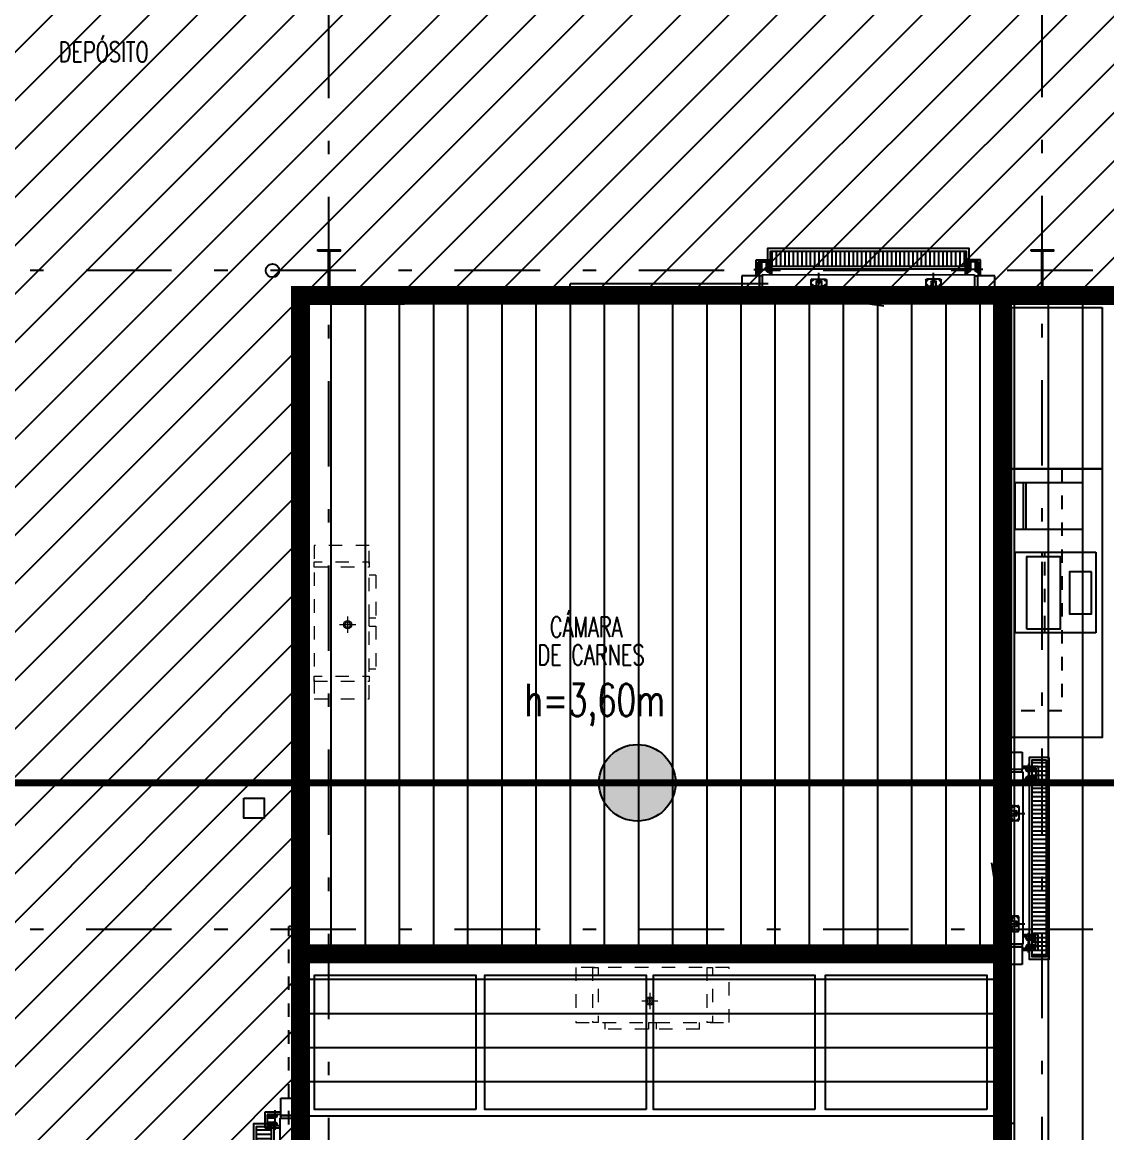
# Model space of a CAD drawing. Header units: millimetres. Extents: x -77 to 207, y -160 to 187.
# Drawn here: x -44.72 to -36.65, y 22.99 to 31.25 of the extents above; entities that cross this region are included whole.
import ezdxf
from ezdxf.enums import TextEntityAlignment as Align
from ezdxf.xclip import XClip

# ---------------------------------------------------------------- set-up
doc = ezdxf.new("R2010")
doc.units = ezdxf.units.MM
doc.header["$LTSCALE"] = 0.1
for name, pattern in [('X REF - ANELO INST bind$0$X REF - ANELO$0$DASHDOT2', [12.7, 6.35, -3.175, 0, -3.175]), ('X REF - ANELO INST bind$0$X REF - ANELO$0$DASHED', [0.75, 0.5, -0.25]), ('X REF - ANELO INST bind$0$X REF - ANELO$0$HIDDEN2', [0.1875, 0.125, -0.0625]), ('X REF - ANELO INST bind$0$X REF - ANELO$0$PLANO BASE ROCA II-2$0$HIDDEN', [0.375, 0.25, -0.125])]:
    doc.linetypes.add(name, pattern=pattern)
for name, color, linetype in [('C01 Foil blanco', 30, 'Continuous'), ('C07 P media Tº', 140, 'Continuous'), ('X REF - ANELO INST bind$0$X REF - ANELO$0$A-CAMARA', 7, 'Continuous'), ('X REF - ANELO INST bind$0$X REF - ANELO$0$C-CÁMARA', 8, 'Continuous'), ('X REF - ANELO INST bind$0$X REF - ANELO$0$C-METALICA', 8, 'Continuous'), ('X REF - ANELO INST bind$0$X REF - ANELO$0$D-POSTE HG10', 8, 'Continuous'), ('X REF - ANELO INST bind$0$X REF - ANELO$0$E-AC INOX', 8, 'Continuous'), ('X REF - ANELO INST bind$0$X REF - ANELO$0$E-GENERAL', 8, 'Continuous'), ('X REF - ANELO INST bind$0$X REF - ANELO$0$E-REJILLAS', 8, 'Continuous'), ('X REF - ANELO INST bind$0$X REF - ANELO$0$MET-COLUMNA METALICA', 7, 'Continuous'), ('X REF - ANELO INST bind$0$X REF - ANELO$0$MET-EJE CABRIADAS', 8, 'X REF - ANELO INST bind$0$X REF - ANELO$0$DASHDOT2'), ('X REF - ANELO INST bind$0$X REF - ANELO$0$R-NOMBRE LOCAL', 7, 'Continuous')]:
    doc.layers.add(name, color=color, linetype=linetype)
doc.layers.add('X REF - ANELO INST bind$0$X REF - ANELO$0$E-EVAPORADORES', color=8, linetype='Continuous', lineweight=15)
doc.styles.get("Standard").update_dxf_attribs({"font": 'arial.ttf'})
doc.styles.add('X REF - ANELO INST bind$0$X REF - ANELO$0$VAUX', font='romans.shx', dxfattribs={"width": 0.85})

# ---------------------------------------------------------------- blocks, each defined once
blk = doc.blocks.new('X REF - ANELO INST bind$0$X REF - ANELO$0$CMETP')
at = {"layer": 'X REF - ANELO INST bind$0$X REF - ANELO$0$MET-COLUMNA METALICA'}
blk.add_hatch(color=256, dxfattribs=at).paths.add_polyline_path([(-0.0825, 0), (-0.0825, 0.0097), (-0.0073, 0.0097, 0.414214), (-0.0029, 0.0141), (-0.0029, 0.2958, 0.414214), (-0.0073, 0.3002), (-0.0825, 0.3002), (-0.0825, 0.31), (0.0825, 0.31), (0.0825, 0.3002), (0.0073, 0.3002, 0.414214), (0.0029, 0.2958), (0.0029, 0.0141, 0.414214), (0.0073, 0.0097), (0.0825, 0.0097), (0.0825, 0)])
blk.add_lwpolyline([(0.0825, 0.3002), (0.0825, 0.31), (-0.0825, 0.31), (-0.0825, 0.3002), (-0.0073, 0.3002, -0.414214), (-0.0029, 0.2958), (-0.0029, 0.0141, -0.414214), (-0.0073, 0.0097), (-0.0825, 0.0097), (-0.0825, 0), (0.0825, 0), (0.0825, 0.0097), (0.0073, 0.0097, -0.414214), (0.0029, 0.0141), (0.0029, 0.2958, -0.414214), (0.0073, 0.3002)], format="xyb", close=True, dxfattribs=at)
blk = doc.blocks.new('X REF - ANELO INST bind$0$X REF - ANELO$0$N Local')
at = {"layer": 'X REF - ANELO INST bind$0$X REF - ANELO$0$R-NOMBRE LOCAL', "lineweight": 0, "style": 'X REF - ANELO INST bind$0$X REF - ANELO$0$VAUX', "width": 0.85}
for p in [(6337.572, -934.455), (6337.572, -934.715)]:
    blk.add_attdef('NOMBRE', text='', height=0.182, dxfattribs=at).set_placement(p, align=Align.CENTER)
blk = doc.blocks.new('X REF - ANELO INST bind$0$X REF - ANELO$0$rejilla 150x015')
at = {"layer": 'X REF - ANELO INST bind$0$X REF - ANELO$0$E-REJILLAS'}
h = blk.add_hatch(dxfattribs=at)
h.set_pattern_fill('LINE', color=256, scale=0.01, angle=180, style=0)
h.set_pattern_definition([(180, (2012.012498, 1180.220005), (-4e-18, -0.03175), [])])
h.paths.add_polyline_path([(2012.0125, 1178.76), (2012.1225, 1178.76), (2012.1225, 1180.22), (2012.0125, 1180.22)])
for points in [[(2011.9925, 1178.74), (2011.9925, 1180.24), (2012.1425, 1180.24), (2012.1425, 1178.74)], [(2012.0125, 1178.76), (2012.0125, 1180.22), (2012.1225, 1180.22), (2012.1225, 1178.76)]]:
    blk.add_lwpolyline(points, close=True, dxfattribs=at)
blk = doc.blocks.new('X REF - ANELO INST bind$0$X REF - ANELO$0$P Cam Corred 150')
at = {"layer": 'X REF - ANELO INST bind$0$X REF - ANELO$0$A-CAMARA'}
for p, q in [((0.0599, 1.86), (0.0599, 1.66)), ((-0.0001, 1.66), (0.0599, 1.66)), ((0.0599, 0.16), (-0.0001, 0.16)), ((0.0599, -0.04), (0.0599, 0.16))]:
    blk.add_line(p, q, dxfattribs=at)
at = {"layer": 'X REF - ANELO INST bind$0$X REF - ANELO$0$C-CÁMARA'}
for p, q in [((0.0599, 1.7205), (0.0599, 1.85)), ((0.0599, 1.85), (0.1756, 1.85)), ((0.1756, 1.85), (0.1757, 1.7205)), ((0.1757, 1.745), (0.2947, 1.745)), ((0.2219, 1.7613), (0.2219, 1.6142)), ((0.2947, 1.745), (0.2948, 1.6292)), ((0.0599, 1.66), (-0.0001, 1.66)), ((-0.0001, 1.66), (-0.0001, 1.64)), ((0.1757, 1.7205), (0.0599, 1.7205)), ((0.1757, 1.7205), (0.0599, 1.7205)), ((0.06, 0.1519), (0.0599, 1.7082)), ((0.0836, 1.6682), (0.0599, 1.6682)), ((0.0599, 1.64), (0.0599, 1.66)), ((0.1844, 1.7), (0.0836, 1.7)), ((0.0837, 0.12), (0.0836, 1.7)), ((0.1757, 1.729), (0.2788, 1.729)), ((0.1757, 1.7), (0.1757, 1.7205)), ((0.1845, 0.12), (0.1844, 1.7)), ((0.2043, 1.7163), (0.2788, 1.7163)), ((0.2061, 1.6608), (0.2788, 1.6608)), ((0.2788, 1.7041), (0.2287, 1.7041)), ((0.2788, 1.6701), (0.2287, 1.6701)), ((0.2287, 1.6608), (0.2662, 1.6452)), ((0.2301, 1.7163), (0.2621, 1.729)), ((0.2788, 1.729), (0.2788, 1.6452)), ((-0.0001, 1.64), (0.0599, 1.64)), ((0.2788, 1.6452), (0.1844, 1.6452)), ((0.2948, 1.6292), (0.1844, 1.6292)), ((0.0872, 1.3383), (0.0872, 1.4515)), ((0.0872, 1.4515), (0.0931, 1.4515)), ((0.0931, 1.4515), (0.0931, 1.4285)), ((0.0931, 1.4285), (0.0931, 1.3613)), ((0.0991, 1.4176), (0.0991, 1.4442)), ((0.1061, 1.4511), (0.1446, 1.4511)), ((0.1088, 1.4133), (0.1303, 1.4133)), ((0.1373, 1.4063), (0.1373, 1.3835)), ((0.1516, 1.4442), (0.1516, 1.3453)), ((0.0931, 1.3383), (0.0872, 1.3383)), ((0.0931, 1.3613), (0.0931, 1.3383)), ((0.0991, 1.3453), (0.0991, 1.3722)), ((0.1446, 1.3383), (0.1061, 1.3383)), ((0.1303, 1.3765), (0.1088, 1.3765)), ((-0.0158, 1.321), (-0.0158, 0.8028)), ((-0.0158, 0.8028), (-0.0484, 1.0252)), ((0.0932, 0.5985), (0.0872, 0.5985)), ((0.0872, 0.5985), (0.0872, 0.4853)), ((0.0932, 0.5755), (0.0932, 0.5985)), ((0.0991, 0.5915), (0.0991, 0.5646)), ((0.1446, 0.5985), (0.1061, 0.5985)), ((0.1516, 0.4927), (0.1516, 0.5915)), ((0.0932, 0.5083), (0.0932, 0.5755)), ((0.0932, 0.4853), (0.0932, 0.5083)), ((0.0991, 0.5193), (0.0991, 0.4927)), ((0.1304, 0.5603), (0.1088, 0.5603)), ((0.1088, 0.5235), (0.1304, 0.5235)), ((0.1374, 0.5305), (0.1374, 0.5533)), ((0.0872, 0.4853), (0.0932, 0.4853)), ((0.1061, 0.4857), (0.1446, 0.4857)), ((0.0599, 0.18), (-0.0001, 0.18)), ((-0.0001, 0.18), (-0.0001, 0.16)), ((0.2949, 0.1908), (0.1845, 0.1908)), ((0.2789, 0.1748), (0.1845, 0.1748)), ((0.222, 0.0587), (0.222, 0.2058)), ((0.2288, 0.1592), (0.2663, 0.1748)), ((0.2789, 0.091), (0.2789, 0.1748)), ((0.2949, 0.075), (0.2949, 0.1908)), ((-0.0001, 0.16), (0.0599, 0.16)), ((0.0837, 0.1519), (0.06, 0.1519)), ((0.06, 0.0995), (0.1758, 0.0996)), ((0.1758, 0.0996), (0.06, 0.0995)), ((0.06, -0.03), (0.06, 0.0995)), ((0.1845, 0.12), (0.0837, 0.12)), ((0.1758, 0.12), (0.1758, 0.075)), ((0.1758, 0.0996), (0.1758, -0.03)), ((0.1758, 0.091), (0.2789, 0.091)), ((0.2044, 0.1037), (0.2789, 0.1037)), ((0.2062, 0.1592), (0.2789, 0.1592)), ((0.2789, 0.15), (0.2288, 0.15)), ((0.2789, 0.1159), (0.2288, 0.1159)), ((0.2302, 0.1037), (0.2622, 0.091)), ((0.1758, 0.075), (0.2949, 0.075)), ((0.1758, -0.03), (0.06, -0.03))]:
    blk.add_line(p, q, dxfattribs=at)
at = {"layer": 'X REF - ANELO INST bind$0$X REF - ANELO$0$C-CÁMARA', "linetype": 'X REF - ANELO INST bind$0$X REF - ANELO$0$PLANO BASE ROCA II-2$0$HIDDEN'}
for p in [(0.1163, 0.1652), (0.0601, -1.3065)]:
    blk.add_line(p, (0.1164, -1.3065), dxfattribs=at)
at = {"layer": 'X REF - ANELO INST bind$0$X REF - ANELO$0$C-CÁMARA'}
for points in [[(0.0503, 1.5162), (0.0503, 1.611), (0.0367, 1.611), (0.0367, 1.5162)], [(0.023, 1.5224), (0.023, 1.4276), (0.0094, 1.4276), (0.0094, 1.5224)], [(0.0503, 1.3391), (0.0503, 1.4339), (0.0367, 1.4339), (0.0367, 1.3391)], [(0.023, 1.3453), (0.023, 1.2505), (0.0094, 1.2505), (0.0094, 1.3453)], [(0.0503, 1.162), (0.0503, 1.2567), (0.0367, 1.2567), (0.0367, 1.162)], [(0.023, 1.1682), (0.0231, 1.0734), (0.0095, 1.0734), (0.0095, 1.1682)], [(0.0503, 0.9848), (0.0503, 1.0796), (0.0367, 1.0796), (0.0367, 0.9848)], [(0.0231, 0.9911), (0.0231, 0.8963), (0.0095, 0.8963), (0.0095, 0.9911)], [(0.0503, 0.8077), (0.0503, 0.9025), (0.0367, 0.9025), (0.0367, 0.8077)], [(0.0231, 0.814), (0.0231, 0.7192), (0.0095, 0.7192), (0.0095, 0.814)], [(0.0504, 0.6306), (0.0503, 0.7254), (0.0368, 0.7254), (0.0368, 0.6306)], [(0.0231, 0.6368), (0.0231, 0.5421), (0.0095, 0.5421), (0.0095, 0.6368)], [(0.0504, 0.4535), (0.0504, 0.5483), (0.0368, 0.5483), (0.0368, 0.4535)], [(0.0231, 0.4597), (0.0231, 0.3649), (0.0095, 0.3649), (0.0095, 0.4597)], [(0.0504, 0.2764), (0.0504, 0.3712), (0.0368, 0.3712), (0.0368, 0.2764)], [(0.0231, 0.2826), (0.0231, 0.1878), (0.0095, 0.1878), (0.0095, 0.2826)]]:
    blk.add_lwpolyline(points, close=True, dxfattribs=at)
for centre, radius in [((0.107, 1.4421), 0.00291), ((0.1437, 1.4421), 0.00291), ((0.107, 1.3474), 0.00291), ((0.1246, 1.3941), 0.00441), ((0.1437, 1.3474), 0.00291), ((0.107, 0.5895), 0.00291), ((0.1437, 0.5895), 0.00291), ((0.107, 0.4947), 0.00291), ((0.1246, 0.5427), 0.00441), ((0.1437, 0.4947), 0.00291)]:
    blk.add_circle(centre, radius, dxfattribs=at)
for centre, radius, start, end in [((0.2251, 1.7275), 0.0236, 176.37277, 278.82911), ((0.2251, 1.6467), 0.0236, 81.17965, 183.63599), ((0.1108, 1.4311), 0.0179, 171.81824, 263.33102), ((0.1061, 1.4442), 0.00699, 90.00438, 180.00438), ((0.1303, 1.4063), 0.00699, 0.00438, 90.00438), ((0.1446, 1.4442), 0.00699, 0.00438, 90.00438), ((0.1108, 1.3587), 0.0179, 96.67774, 188.19052), ((0.1061, 1.3453), 0.00699, 180.00438, 270.00438), ((0.1303, 1.3835), 0.00699, 270.00438, 0.00438), ((0.1446, 1.3453), 0.00699, 270.00438, 0.00438), ((0.1109, 0.5781), 0.0179, 171.81824, 263.33102), ((0.1061, 0.5915), 0.00699, 90.00438, 180.00438), ((0.1446, 0.5915), 0.00699, 0.00438, 90.00438), ((0.1109, 0.5058), 0.0179, 96.67774, 188.19052), ((0.1304, 0.5533), 0.00699, 0.00438, 90.00438), ((0.1304, 0.5305), 0.00699, 270.00438, 0.00438), ((0.1061, 0.4927), 0.00699, 180.00438, 270.00438), ((0.1446, 0.4927), 0.00699, 270.00438, 0.00438), ((0.2252, 0.1733), 0.0236, 176.37277, 278.82911), ((0.2252, 0.0925), 0.0236, 81.17965, 183.63599)]:
    blk.add_arc(centre, radius, start, end, dxfattribs=at)
at = {"layer": 'X REF - ANELO INST bind$0$X REF - ANELO$0$C-METALICA', "color": 8}
for p, q in [((0.0582, 1.3941), (0.1969, 1.3941)), ((0.0583, 0.5427), (0.1969, 0.5427))]:
    blk.add_line(p, q, dxfattribs=at)
blk.add_blockref('X REF - ANELO INST bind$0$X REF - ANELO$0$rejilla 150x015', (-2011.7645, -1178.58))
blk = doc.blocks.new('X REF - ANELO INST bind$0$X REF - ANELO$0$EVAPORADOR')
at = {"layer": 'X REF - ANELO INST bind$0$X REF - ANELO$0$E-EVAPORADORES', "linetype": 'X REF - ANELO INST bind$0$X REF - ANELO$0$DASHED'}
for p, q in [((-0.41, 0), (-0.41, -1.14)), ((0, 0), (-0.41, 0)), ((0, -1.14), (0, 0)), ((-0.46, -0.54), (-0.46, -0.22)), ((-0.46, -0.22), (-0.41, -0.22)), ((-0.41, -0.54), (-0.46, -0.54)), ((-0.41, -0.54), (-0.41, -0.6)), ((-0.46, -0.92), (-0.46, -0.6)), ((-0.46, -0.6), (-0.41, -0.6)), ((-0.46, -0.92), (-0.41, -0.92)), ((-0.41, -1.14), (0, -1.14))]:
    blk.add_line(p, q, dxfattribs=at)
at = {"layer": 'X REF - ANELO INST bind$0$X REF - ANELO$0$E-EVAPORADORES', "linetype": 'Continuous', "lineweight": 5, "ltscale": 0.01}
for p, q in [((-0.2502, -0.611), (-0.2502, -0.491)), ((-0.1902, -0.551), (-0.3102, -0.551)), ((-0.2752, -0.551), (-0.2252, -0.551))]:
    blk.add_line(p, q, dxfattribs=at)
at = {"layer": 'X REF - ANELO INST bind$0$X REF - ANELO$0$E-EVAPORADORES', "linetype": 'X REF - ANELO INST bind$0$X REF - ANELO$0$DASHED', "flags": 128}
for points in [[(0, -0.1277), (0, -0.1677), (-0.41, -0.1677), (-0.41, -0.1277)], [(0, -0.9782), (0, -1.0182), (-0.41, -1.0182), (-0.41, -0.9782)]]:
    blk.add_lwpolyline(points, close=True, dxfattribs=at)
at = {"layer": 'X REF - ANELO INST bind$0$X REF - ANELO$0$E-EVAPORADORES', "linetype": 'Continuous', "lineweight": 5, "ltscale": 0.01}
for radius in [0.03, 0.02]:
    blk.add_circle((-0.2502, -0.551), radius, dxfattribs=at)
blk = doc.blocks.new('X REF - ANELO INST bind$0$X REF - ANELO$0$p corred 120')
at = {"layer": 'X REF - ANELO INST bind$0$X REF - ANELO$0$E-REJILLAS'}
h = blk.add_hatch(dxfattribs=at)
h.set_pattern_fill('LINE', color=256, scale=0.01, angle=0.00438, style=0)
h.set_pattern_definition([(0.0044, (0.24817, -0.35323), (-2.4e-06, 0.03175), [])])
h.paths.add_polyline_path([(0.3582, -0.1104), (0.2482, -0.1104), (0.2482, -1.5704), (0.3582, -1.5704)])
at = {"layer": 'X REF - ANELO INST bind$0$X REF - ANELO$0$A-CAMARA'}
for p, q in [((0.06, -0.0408), (0.06, -0.2408)), ((0, -0.2408), (0.06, -0.2408)), ((0.0601, -1.44), (0.0001, -1.44)), ((0.0601, -1.64), (0.0601, -1.44))]:
    blk.add_line(p, q, dxfattribs=at)
at = {"layer": 'X REF - ANELO INST bind$0$X REF - ANELO$0$C-CÁMARA'}
for p, q in [((0.06, -0.1804), (0.06, -0.0508)), ((0.06, -0.0508), (0.1758, -0.0508)), ((0.1758, -0.0508), (0.1758, -0.1803)), ((0.1758, -0.1558), (0.2949, -0.1558)), ((0.2221, -0.1395), (0.2221, -0.2866)), ((0.2949, -0.1558), (0.2949, -0.2716)), ((0.06, -0.2408), (0, -0.2408)), ((0, -0.2408), (0, -0.2608)), ((0.1758, -0.1803), (0.06, -0.1804)), ((0.1758, -0.1803), (0.06, -0.1804)), ((0.0601, -1.4481), (0.06, -0.1918)), ((0.0837, -0.2327), (0.06, -0.2327)), ((0.06, -0.2608), (0.06, -0.2408)), ((0.1845, -0.2008), (0.0837, -0.2008)), ((0.0837, -1.48), (0.0837, -0.2008)), ((0.1758, -0.1718), (0.2789, -0.1718)), ((0.1758, -0.2008), (0.1758, -0.1803)), ((0.1846, -1.48), (0.1845, -0.2008)), ((0.2044, -0.1845), (0.2789, -0.1845)), ((0.2063, -0.24), (0.2789, -0.24)), ((0.2789, -0.1967), (0.2289, -0.1967)), ((0.2789, -0.2307), (0.2289, -0.2307)), ((0.2289, -0.24), (0.2663, -0.2556)), ((0.2302, -0.1845), (0.2622, -0.1718)), ((0.2789, -0.1718), (0.2789, -0.2556)), ((0, -0.2608), (0.06, -0.2608)), ((0.2789, -0.2556), (0.1845, -0.2556)), ((0.2949, -0.2716), (0.1845, -0.2716)), ((0.0873, -0.5625), (0.0873, -0.4494)), ((0.0873, -0.4494), (0.0932, -0.4494)), ((0.0932, -0.4494), (0.0932, -0.4723)), ((0.0932, -0.4723), (0.0933, -0.5396)), ((0.0992, -0.4833), (0.0992, -0.4567)), ((0.1062, -0.4497), (0.1447, -0.4497)), ((0.1089, -0.4875), (0.1304, -0.4875)), ((0.1374, -0.4945), (0.1374, -0.5173)), ((0.1517, -0.4567), (0.1517, -0.5555)), ((0.0933, -0.5625), (0.0873, -0.5625)), ((0.0933, -0.5396), (0.0933, -0.5625)), ((0.0992, -0.5555), (0.0992, -0.5286)), ((0.1447, -0.5625), (0.1062, -0.5625)), ((0.1304, -0.5243), (0.1089, -0.5243)), ((-0.0157, -0.579), (-0.0156, -1.0972)), ((-0.0156, -1.0972), (-0.0483, -0.8748)), ((0.0933, -1.2718), (0.0874, -1.2718)), ((0.0874, -1.2718), (0.0874, -1.3849)), ((0.0933, -1.2947), (0.0933, -1.2718)), ((0.0933, -1.362), (0.0933, -1.2947)), ((0.0993, -1.2788), (0.0993, -1.3057)), ((0.1448, -1.2718), (0.1063, -1.2718)), ((0.1305, -1.31), (0.1089, -1.31)), ((0.1375, -1.3398), (0.1375, -1.317)), ((0.1518, -1.3776), (0.1517, -1.2788)), ((0.0874, -1.3849), (0.0933, -1.3849)), ((0.0933, -1.3849), (0.0933, -1.362)), ((0.0993, -1.351), (0.0993, -1.3776)), ((0.1063, -1.3846), (0.1448, -1.3846)), ((0.1089, -1.3468), (0.1305, -1.3468)), ((0.2222, -1.5413), (0.2222, -1.3942)), ((0.0601, -1.42), (0.0001, -1.42)), ((0.0001, -1.42), (0.0001, -1.44)), ((0.0001, -1.44), (0.0601, -1.44)), ((0.0838, -1.4481), (0.0601, -1.4481)), ((0.1846, -1.48), (0.0837, -1.48)), ((0.1759, -1.48), (0.1759, -1.525)), ((0.295, -1.4092), (0.1846, -1.4092)), ((0.279, -1.4252), (0.1846, -1.4252)), ((0.2064, -1.4408), (0.279, -1.4408)), ((0.229, -1.4408), (0.2664, -1.4252)), ((0.279, -1.45), (0.229, -1.45)), ((0.279, -1.4841), (0.229, -1.4841)), ((0.279, -1.509), (0.279, -1.4252)), ((0.295, -1.525), (0.295, -1.4092)), ((0.0601, -1.5005), (0.1759, -1.5004)), ((0.1759, -1.5004), (0.0601, -1.5005)), ((0.0601, -1.63), (0.0601, -1.5005)), ((0.1759, -1.5004), (0.1759, -1.63)), ((0.1759, -1.509), (0.279, -1.509)), ((0.1759, -1.525), (0.295, -1.525)), ((0.2045, -1.4963), (0.279, -1.4963)), ((0.2303, -1.4963), (0.2623, -1.509)), ((0.1759, -1.63), (0.0601, -1.63))]:
    blk.add_line(p, q, dxfattribs=at)
at = {"layer": 'X REF - ANELO INST bind$0$X REF - ANELO$0$C-CÁMARA', "linetype": 'X REF - ANELO INST bind$0$X REF - ANELO$0$PLANO BASE ROCA II-2$0$HIDDEN'}
for p, q in [((0.1164, -1.1196), (0.1165, -2.7934)), ((0.0602, -2.8109), (0.1165, -2.8109))]:
    blk.add_line(p, q, dxfattribs=at)
at = {"layer": 'X REF - ANELO INST bind$0$X REF - ANELO$0$C-CÁMARA'}
for points in [[(0.0504, -0.3995), (0.0504, -0.3047), (0.0368, -0.3047), (0.0368, -0.3995)], [(0.0231, -0.3933), (0.0232, -0.4881), (0.0096, -0.4881), (0.0096, -0.3933)], [(0.0504, -0.5766), (0.0504, -0.4818), (0.0368, -0.4818), (0.0368, -0.5766)], [(0.0232, -0.5704), (0.0232, -0.6652), (0.0096, -0.6652), (0.0096, -0.5704)], [(0.0504, -0.7537), (0.0504, -0.6589), (0.0368, -0.6589), (0.0368, -0.7537)], [(0.0232, -0.7475), (0.0232, -0.8423), (0.0096, -0.8423), (0.0096, -0.7475)], [(0.0505, -0.9308), (0.0504, -0.836), (0.0369, -0.836), (0.0369, -0.9308)], [(0.0232, -0.9246), (0.0232, -1.0194), (0.0096, -1.0194), (0.0096, -0.9246)], [(0.0505, -1.1079), (0.0505, -1.0132), (0.0369, -1.0132), (0.0369, -1.108)], [(0.0232, -1.1017), (0.0232, -1.1965), (0.0096, -1.1965), (0.0096, -1.1017)], [(0.0505, -1.2851), (0.0505, -1.1903), (0.0369, -1.1903), (0.0369, -1.2851)], [(0.0232, -1.2788), (0.0232, -1.3736), (0.0096, -1.3736), (0.0096, -1.2788)]]:
    blk.add_lwpolyline(points, close=True, dxfattribs=at)
for centre, radius in [((0.1071, -0.4587), 0.00291), ((0.1438, -0.4587), 0.00291), ((0.1071, -0.5535), 0.00291), ((0.1247, -0.5067), 0.00441), ((0.1438, -0.5535), 0.00291), ((0.1072, -1.2808), 0.00291), ((0.1439, -1.2808), 0.00291), ((0.1072, -1.3756), 0.00291), ((0.1247, -1.3276), 0.00441), ((0.1439, -1.3756), 0.00291)]:
    blk.add_circle(centre, radius, dxfattribs=at)
for centre, radius, start, end in [((0.2252, -0.1733), 0.0236, 176.37277, 278.82911), ((0.2252, -0.2541), 0.0236, 81.17965, 183.63599), ((0.111, -0.4698), 0.0179, 171.81824, 263.33102), ((0.1062, -0.4567), 0.00699, 90.00438, 180.00438), ((0.1304, -0.4945), 0.00699, 0.00438, 90.00438), ((0.1447, -0.4567), 0.00699, 0.00438, 90.00438), ((0.111, -0.5421), 0.0179, 96.67774, 188.19052), ((0.1062, -0.5555), 0.00699, 180.00438, 270.00438), ((0.1304, -0.5173), 0.00699, 270.00438, 0.00438), ((0.1447, -0.5555), 0.00699, 270.00438, 0.00438), ((0.111, -1.2922), 0.0179, 171.81824, 263.33102), ((0.1063, -1.2788), 0.00699, 90.00438, 180.00438), ((0.1305, -1.317), 0.00699, 0.00438, 90.00438), ((0.1448, -1.2788), 0.00699, 0.00438, 90.00438), ((0.111, -1.3645), 0.0179, 96.67774, 188.19052), ((0.1063, -1.3776), 0.00699, 180.00438, 270.00438), ((0.1305, -1.3398), 0.00699, 270.00438, 0.00438), ((0.1448, -1.3776), 0.00699, 270.00438, 0.00438), ((0.2253, -1.4267), 0.0236, 176.37277, 278.82911), ((0.2253, -1.5075), 0.0236, 81.17965, 183.63599)]:
    blk.add_arc(centre, radius, start, end, dxfattribs=at)
at = {"layer": 'X REF - ANELO INST bind$0$X REF - ANELO$0$C-METALICA', "color": 8}
for p, q in [((0.0583, -0.5067), (0.197, -0.5067)), ((0.0584, -1.3276), (0.1971, -1.3276))]:
    blk.add_line(p, q, dxfattribs=at)
at = {"layer": 'X REF - ANELO INST bind$0$X REF - ANELO$0$E-REJILLAS'}
blk.add_lwpolyline([(0.3782, -0.0904), (0.2282, -0.0904), (0.2282, -1.5904), (0.3782, -1.5904), (0.3782, -0.0904)], dxfattribs=at)
blk.add_lwpolyline([(0.3582, -0.1104), (0.2482, -0.1104), (0.2482, -1.5704), (0.3582, -1.5704)], close=True, dxfattribs=at)
blk = doc.blocks.new('X REF - ANELO INST bind$0$X REF - ANELO$0$Mesada 2000x700')
at = {"layer": 'X REF - ANELO INST bind$0$X REF - ANELO$0$E-AC INOX', "elevation": -0.0153}
for points in [[(-37.0116, 1.8643), (-35.0116, 1.8643), (-35.0116, 1.1643), (-37.0116, 1.1643)], [(-37.0116, 1.1893), (-35.0116, 1.1893), (-35.0116, 1.1643), (-37.0116, 1.1643)]]:
    blk.add_lwpolyline(points, close=True, dxfattribs=at)
blk = doc.blocks.new('X REF - ANELO INST bind$0$X REF - ANELO$0$Estanteria 1800x400')
at = {"layer": 'X REF - ANELO INST bind$0$X REF - ANELO$0$E-AC INOX', "linetype": 'X REF - ANELO INST bind$0$X REF - ANELO$0$DASHED', "elevation": -0.0153}
blk.add_lwpolyline([(-36.8116, -0.0383), (-36.8116, 0.3617), (-35.0116, 0.3617), (-35.0116, -0.0383)], close=True, dxfattribs=at)
blk.add_lwpolyline([(-36.8116, -0.0183), (-35.0116, -0.0183)], dxfattribs=at)
blk = doc.blocks.new('X REF - ANELO INST bind$0$X REF - ANELO$0$Mesada 1200x700')
at = {"layer": 'X REF - ANELO INST bind$0$X REF - ANELO$0$E-AC INOX', "elevation": -0.0163}
for points in [[(-82.3413, 17.0489), (-81.1413, 17.0489), (-81.1413, 16.3489), (-82.3413, 16.3489)], [(-82.3413, 16.3739), (-81.1413, 16.3739), (-81.1413, 16.3489), (-82.3413, 16.3489)]]:
    blk.add_lwpolyline(points, close=True, dxfattribs=at)
blk = doc.blocks.new('X REF - ANELO INST bind$0$X REF - ANELO$0$Envasadora Resinite')
at = {"layer": 'X REF - ANELO INST bind$0$X REF - ANELO$0$E-AC INOX'}
for p, q in [((0, -0.6), (0, 0)), ((0.6, 0), (0.6, -0.6))]:
    blk.add_line(p, q, dxfattribs=at)
at = {"layer": 'X REF - ANELO INST bind$0$X REF - ANELO$0$E-AC INOX', "linetype": 'X REF - ANELO INST bind$0$X REF - ANELO$0$HIDDEN2'}
for p, q in [((0, -0.2), (0.0275, -0.2)), ((0, -0.22), (0.0275, -0.22)), ((0.0275, -0.2), (0.5675, -0.2)), ((0.0275, -0.22), (0.5675, -0.22)), ((0.5675, -0.2), (0.6, -0.2)), ((0.5675, -0.22), (0.6, -0.22))]:
    blk.add_line(p, q, dxfattribs=at)
at = {"layer": 'X REF - ANELO INST bind$0$X REF - ANELO$0$E-AC INOX'}
for points in [[(0.0275, -0.085), (0.5675, -0.085), (0.5675, -0.335), (0.0275, -0.335)], [(0.455, -0.5675), (0.455, -0.4025), (0.1425, -0.4025), (0.1425, -0.5675)]]:
    blk.add_lwpolyline(points, close=True, dxfattribs=at)
at = {"layer": 'X REF - ANELO INST bind$0$X REF - ANELO$0$E-GENERAL'}
for p, q in [((0, 0), (0.6, 0)), ((0.6, -0.6), (0, -0.6))]:
    blk.add_line(p, q, dxfattribs=at)
blk = doc.blocks.new('X REF - ANELO INST bind$0$X REF - ANELO$0$BALANZA')
at = {"layer": 'X REF - ANELO INST bind$0$X REF - ANELO$0$E-AC INOX'}
for p, q in [((0, -0.06), (0.35, -0.06)), ((0, -0.08), (0.35, -0.08))]:
    blk.add_line(p, q, dxfattribs=at)
blk.add_lwpolyline([(0, -0.5), (0, 0), (0.35, 0), (0.35, -0.5)], close=True, dxfattribs=at)
blk = doc.blocks.new('X REF - ANELO INST bind$0$X REF - ANELO')
at = {"layer": 'X REF - ANELO INST bind$0$X REF - ANELO$0$D-POSTE HG10'}
h = blk.add_hatch(dxfattribs=at)
h.set_pattern_fill('ANGLE', color=256, angle=180)
h.set_pattern_definition([(180, (1974.985, 1205.8384), (-3e-15, -6.985), [5.08, -1.905]), (270, (1974.985, 1205.8384), (6.985, -3e-15), [5.08, -1.905])])
edge = h.paths.add_edge_path()
edge.add_arc((-42.8551, 29.3999), 0.05, 180, 540, ccw=False)
at = {"layer": 'X REF - ANELO INST bind$0$X REF - ANELO$0$A-CAMARA'}
for points in [[(-42.6164, 29.1852), (-42.6164, 29.1852), (-42.6164, 29.1852), (-42.6771, 29.2452), (-42.6771, 29.2452), (-42.6771, 29.2452), (-39.1739, 29.2451), (-39.1739, 29.2451), (-39.1739, 29.185), (-39.1739, 29.185), (-42.6164, 29.1852)], [(-42.6764, 24.2881), (-42.6764, 24.2881), (-42.6764, 24.2881), (-42.6164, 24.3481), (-42.6164, 24.3481), (-42.6164, 24.3481), (-42.6164, 29.1852), (-42.6164, 29.1852), (-42.6771, 29.2452), (-42.6771, 29.2452), (-42.6764, 24.2881)], [(-37.6739, 29.1847), (-37.6739, 29.1847), (-37.6739, 29.1847), (-37.6739, 29.2447), (-37.6739, 29.2447), (-37.6739, 29.2447), (-31.5964, 29.2447), (-31.5964, 29.2447), (-31.5964, 29.1847), (-31.5964, 29.1847), (-37.6739, 29.1847)], [(-37.3963, 25.6294), (-37.3963, 25.6294), (-37.3963, 25.6294), (-37.4563, 25.6294), (-37.4563, 25.6294), (-37.4563, 25.6294), (-37.4564, 29.185), (-37.4564, 29.185), (-37.3964, 29.185), (-37.3964, 29.185), (-37.3963, 25.6294)], [(-42.6163, 24.3689), (-42.6196, 24.3689), (-42.6326, 24.3939), (-42.6608, 24.3939), (-42.6738, 24.3689), (-42.6763, 24.3689), (-42.6764, 23.0557), (-42.6764, 23.0557), (-42.6164, 23.0557), (-42.6164, 23.0557), (-42.6163, 24.3689)], [(-37.3964, 24.4302), (-37.3964, 24.4302), (-37.3964, 24.4302), (-37.4564, 24.4302), (-37.4564, 24.4302), (-37.4564, 24.4302), (-37.4564, 22.5201), (-37.4564, 22.5201), (-37.3964, 22.5201), (-37.3964, 22.5201), (-37.3964, 24.4302)], [(-42.6764, 24.2881), (-42.6764, 24.2881), (-42.6764, 24.2881), (-42.6164, 24.3481), (-42.6164, 24.3481), (-42.6164, 24.3481), (-37.4564, 24.3481), (-37.4564, 24.3481), (-37.4564, 24.2881), (-37.4564, 24.2881), (-42.6764, 24.2881)]]:
    blk.add_lwpolyline(points, dxfattribs=at)
at = {"layer": 'X REF - ANELO INST bind$0$X REF - ANELO$0$C-CÁMARA'}
for p, q in [((-39.2139, 29.3696), (-37.6339, 29.3695)), ((-38.8483, 29.2912), (-38.8483, 29.3297)), ((-38.8413, 29.3367), (-38.7424, 29.3367)), ((-38.8034, 29.3225), (-38.7806, 29.3225)), ((-38.7354, 29.3297), (-38.7354, 29.2912)), ((-40.6405, 29.2452), (-40.6405, 29.3015)), ((-39.1688, 29.3014), (-40.6405, 29.3015)), ((-39.2139, 29.2688), (-37.6339, 29.2687)), ((-39.1539, 29.245), (-39.1539, 29.185)), ((-38.8486, 29.2723), (-38.8486, 29.2783)), ((-38.8486, 29.2783), (-38.8256, 29.2783)), ((-38.7354, 29.2723), (-38.8486, 29.2723)), ((-38.8147, 29.2842), (-38.8413, 29.2842)), ((-38.8256, 29.2783), (-38.7584, 29.2783)), ((-38.8104, 29.2939), (-38.8104, 29.3155)), ((-38.7736, 29.3155), (-38.7736, 29.2939)), ((-38.7424, 29.2842), (-38.7694, 29.2842)), ((-37.6939, 29.245), (-37.6739, 29.245)), ((-37.6939, 29.185), (-37.6939, 29.245)), ((-39.1539, 29.185), (-39.1739, 29.185)), ((-38.5311, 29.1693), (-38.3088, 29.1367)), ((-37.6739, 29.185), (-37.6939, 29.185)), ((-37.3399, 24.7506), (-37.3398, 23.0767)), ((-37.3961, 23.0593), (-37.3398, 23.0593))]:
    blk.add_line(p, q, dxfattribs=at)
for points in [[(-39.0513, 29.2082), (-39.1461, 29.2082), (-39.1461, 29.1946), (-39.0513, 29.1946)], [(-39.0576, 29.2355), (-38.9628, 29.2355), (-38.9628, 29.2219), (-39.0576, 29.2219)], [(-38.8742, 29.2082), (-38.969, 29.2082), (-38.969, 29.1946), (-38.8742, 29.1946)], [(-38.8805, 29.2355), (-38.7857, 29.2355), (-38.7857, 29.2219), (-38.8805, 29.2219)], [(-38.6971, 29.2082), (-38.7919, 29.2082), (-38.7919, 29.1946), (-38.6971, 29.1946)], [(-38.7033, 29.2355), (-38.6085, 29.2354), (-38.6085, 29.2219), (-38.7033, 29.2219)], [(-38.52, 29.2082), (-38.6148, 29.2082), (-38.6148, 29.1946), (-38.52, 29.1946)], [(-38.5262, 29.2354), (-38.4314, 29.2354), (-38.4314, 29.2218), (-38.5262, 29.2218)], [(-38.3429, 29.2082), (-38.4377, 29.2082), (-38.4377, 29.1946), (-38.3429, 29.1946)], [(-38.3491, 29.2354), (-38.2543, 29.2354), (-38.2543, 29.2218), (-38.3491, 29.2218)], [(-38.1658, 29.2081), (-38.2606, 29.2082), (-38.2606, 29.1946), (-38.1658, 29.1946)], [(-38.172, 29.2354), (-38.0772, 29.2354), (-38.0772, 29.2218), (-38.172, 29.2218)], [(-37.9887, 29.2081), (-38.0834, 29.2081), (-38.0834, 29.1945), (-37.9887, 29.1945)], [(-37.9949, 29.2354), (-37.9001, 29.2354), (-37.9001, 29.2218), (-37.9949, 29.2218)], [(-37.8115, 29.2081), (-37.9063, 29.2081), (-37.9063, 29.1945), (-37.8115, 29.1945)], [(-37.8178, 29.2354), (-37.723, 29.2354), (-37.723, 29.2218), (-37.8178, 29.2218)]]:
    blk.add_lwpolyline(points, close=True, dxfattribs=at)
for centre, radius in [((-38.8392, 29.3288), 0.00291), ((-38.8392, 29.2921), 0.00291), ((-38.7913, 29.3097), 0.00441), ((-38.7445, 29.2921), 0.00291)]:
    blk.add_circle(centre, radius, dxfattribs=at)
for centre, radius, start, end in [((-38.8413, 29.3297), 0.00699, 89.99562, 179.99562), ((-38.8034, 29.3155), 0.00699, 89.99562, 179.99562), ((-38.7806, 29.3155), 0.00699, 359.99562, 89.99562), ((-38.8413, 29.2912), 0.00699, 179.99562, 269.99562), ((-38.8282, 29.296), 0.0179, 261.80948, 353.32226), ((-38.7559, 29.296), 0.0179, 186.66898, 278.18176), ((-38.7424, 29.2912), 0.00699, 269.99562, 359.99562)]:
    blk.add_arc(centre, radius, start, end, dxfattribs=at)
at = {"layer": 'X REF - ANELO INST bind$0$X REF - ANELO$0$D-POSTE HG10'}
blk.add_circle((-42.8551, 29.3999), 0.05, dxfattribs=at)
at = {"layer": 'X REF - ANELO INST bind$0$X REF - ANELO$0$E-GENERAL'}
for points in [[(-41.343, 23.1603), (-42.543, 23.1603), (-42.543, 24.1603), (-41.343, 24.1603)], [(-40.077, 23.1603), (-41.277, 23.1603), (-41.277, 24.1603), (-40.077, 24.1603)], [(-38.821, 23.1603), (-40.021, 23.1603), (-40.021, 24.1603), (-38.821, 24.1603)], [(-37.5428, 23.1603), (-38.7428, 23.1603), (-38.7428, 24.1603), (-37.5428, 24.1603)]]:
    blk.add_lwpolyline(points, close=True, dxfattribs=at)
at = {"layer": 'X REF - ANELO INST bind$0$X REF - ANELO$0$E-REJILLAS'}
blk.add_lwpolyline([(-43.0681, 25.4769), (-42.9181, 25.4769), (-42.9181, 25.3269), (-43.0681, 25.3269)], close=True, dxfattribs=at)
at = {"layer": 'X REF - ANELO INST bind$0$X REF - ANELO$0$MET-EJE CABRIADAS'}
for p, q in [((-42.4351, -0.8271, -0.0011), (-42.4351, 42.1137, -0.0011)), ((-37.1307, -0.8196, 0.0194), (-37.1307, 42.1212, 0.0194)), ((1.6043, 29.3999), (-54.2799, 29.3999)), ((1.6043, 24.4999), (-54.2799, 24.4999))]:
    blk.add_line(p, q, dxfattribs=at)
ref = blk.add_blockref('X REF - ANELO INST bind$0$X REF - ANELO$0$N Local', (5025.9468, 778.7231, -0.0003), dxfattribs=dict(xscale=-0.7999999999999545, yscale=0.8000000000000114, zscale=0.8))
ref.add_attrib('NOMBRE', 'DEPÓSITO', dxfattribs={"layer": 'X REF - ANELO INST bind$0$X REF - ANELO$0$R-NOMBRE LOCAL', "lineweight": 0, "height": 0.15, "style": 'X REF - ANELO INST bind$0$X REF - ANELO$0$VAUX', "width": 0.7}).set_placement((-44.1106, 30.9512, -0.0003), align=Align.CENTER)
at = {"xscale": -1, "rotation": 270}
blk.add_blockref('X REF - ANELO INST bind$0$X REF - ANELO$0$P Cam Corred 150', (-39.3339, 29.1851), dxfattribs=at)
ref = blk.add_blockref('X REF - ANELO INST bind$0$X REF - ANELO$0$N Local', (5029.5705, 774.2384), dxfattribs=dict(xscale=-0.7999999999999545, yscale=0.8000000000000114, zscale=0.8))
ref.add_attrib('NOMBRE', 'CÁMARA ', dxfattribs={"layer": 'X REF - ANELO INST bind$0$X REF - ANELO$0$R-NOMBRE LOCAL', "lineweight": 0, "height": 0.15, "style": 'X REF - ANELO INST bind$0$X REF - ANELO$0$VAUX', "width": 0.7}).set_placement((-40.4869, 26.6745), align=Align.CENTER)
ref.add_attrib('NOMBRE', 'DE CARNES', dxfattribs={"layer": 'X REF - ANELO INST bind$0$X REF - ANELO$0$R-NOMBRE LOCAL', "lineweight": 0, "height": 0.15, "style": 'X REF - ANELO INST bind$0$X REF - ANELO$0$VAUX', "width": 0.7}).set_placement((-40.4869, 26.4665), align=Align.CENTER)
blk.add_blockref('X REF - ANELO INST bind$0$X REF - ANELO$0$p corred 120', (-37.4563, 25.8702))
at = {"rotation": 180}
blk.add_blockref('X REF - ANELO INST bind$0$X REF - ANELO$0$P Cam Corred 150', (-42.6165, 23.2157), dxfattribs=at)
at = {"layer": 'X REF - ANELO INST bind$0$X REF - ANELO$0$E-AC INOX'}
for name, p, rotation in [('X REF - ANELO INST bind$0$X REF - ANELO$0$Mesada 1200x700', (-53.7352, -53.2149), 270), ('X REF - ANELO INST bind$0$X REF - ANELO$0$Mesada 2000x700', (-38.5506, -9.0852), 270), ('X REF - ANELO INST bind$0$X REF - ANELO$0$Estanteria 1800x400', (-37.348, -8.8852), 270), ('X REF - ANELO INST bind$0$X REF - ANELO$0$BALANZA', (-37.3313, 27.474), 90), ('X REF - ANELO INST bind$0$X REF - ANELO$0$Envasadora Resinite', (-37.3313, 26.7056), 90)]:
    blk.add_blockref(name, p, dxfattribs=dict(at, rotation=rotation))
at = {"layer": 'X REF - ANELO INST bind$0$X REF - ANELO$0$E-EVAPORADORES', "extrusion": (0, 0, -1), "xscale": -1, "zscale": -1}
for p, rotation in [((42.5464, 26.2157), 180), ((40.6, 24.2181), 270)]:
    blk.add_blockref('X REF - ANELO INST bind$0$X REF - ANELO$0$EVAPORADOR', p, dxfattribs=dict(at, rotation=rotation))
at = {"layer": 'X REF - ANELO INST bind$0$X REF - ANELO$0$MET-COLUMNA METALICA', "xscale": -1}
for p in [(-42.4352, 29.245, -0.0203), (-37.1308, 29.245, 0.0003)]:
    blk.add_blockref('X REF - ANELO INST bind$0$X REF - ANELO$0$CMETP', p, dxfattribs=at)
blk = doc.blocks.new('X REF - ANELO INST bind')
ref = blk.add_blockref('X REF - ANELO INST bind$0$X REF - ANELO', (0, 0))
XClip(ref).set_block_clipping_path([(-76.9680737415, -24.7711317477), (92.9860355418, 61.1669630168)])

msp = doc.modelspace()

# ---------------------------------------------------------------- hatches: boundary and pattern name
at = {"layer": 'C01 Foil blanco'}
h = msp.add_hatch(dxfattribs=at)
h.set_pattern_fill('ANSI31', color=256, scale=0.08, style=0)
edge = h.paths.add_edge_path()
edge.add_line((-49.0214, 4.5849), (-49.0214, 14.5609))
edge.add_line((-49.0214, 14.5609), (-53.1984, 14.5609))
edge.add_line((-53.1984, 14.5609), (-53.1984, 16.7143))
edge.add_line((-53.1984, 16.7143), (-49.0215, 16.7143))
edge.add_line((-49.0215, 16.7143), (-49.0215, 37.3805))
edge.add_line((-49.0215, 37.3805), (-26.4226, 37.3805))
edge.add_line((-26.4226, 37.3805), (-26.4226, 33.4266))
edge.add_line((-26.4226, 33.4266), (-29.1206, 33.4266))
edge.add_line((-29.1206, 33.4266), (-29.1206, 29.2452))
edge.add_line((-29.1206, 29.2452), (-42.6771, 29.2452))
edge.add_line((-42.6771, 29.2452), (-42.6764, 4.5849))
edge.add_line((-42.6764, 4.5849), (-49.0214, 4.585))
at = {"layer": 'C07 P media Tº'}
h = msp.add_hatch(dxfattribs=at)
h.set_pattern_fill('LINE', color=256, scale=0.08, angle=90, style=0)
h.paths.add_polyline_path([(-42.6165, 24.3481), (-42.6161, 29.1852), (-37.4564, 29.1854), (-37.4564, 24.3481)])
h = msp.add_hatch(dxfattribs=at)
h.set_pattern_fill('LINE', color=256, scale=0.08, angle=90, style=0)
h.paths.add_polyline_path([(-37.3964, 29.1847), (-32.7359, 29.1847), (-32.7359, 28.0588), (-32.7369, 28.0524), (-32.737, 23.9175), (-32.7369, 23.9239), (-32.7369, 21.9081), (-36.1884, 21.9081), (-36.1884, 20.0703), (-37.3965, 20.0682)])
h.paths.add_polyline_path([(-33.8301, 23.9839), (-33.83, 27.9247), (-32.7964, 27.9248), (-32.7978, 23.9839)])
h = msp.add_hatch(color=256, dxfattribs=at)
edge = h.paths.add_edge_path()
edge.add_arc((-40.1417, 25.5906), 0.2848, 0, 360)
h = msp.add_hatch(dxfattribs=at)
h.set_pattern_fill('LINE', color=256, scale=0.08, style=0)
h.paths.add_polyline_path([(-42.6165, 21.4881), (-37.4564, 21.4878), (-37.4564, 24.2881), (-42.6163, 24.2881)])

# ---------------------------------------------------------------- linework, layer by layer
at = {"layer": 'C01 Foil blanco', "const_width": 0.08, "elevation": -0.0366}
msp.add_lwpolyline([(-49.0214, 4.5849), (-49.0214, 14.5609), (-53.1984, 14.5609), (-53.1984, 16.7143), (-49.0215, 16.7143), (-49.0215, 37.3805), (-26.4226, 37.3805), (-26.4226, 33.4266), (-29.1206, 33.4266), (-29.1206, 29.2452), (-29.1206, 29.2452), (-42.6771, 29.2452), (-42.6764, 4.5849), (-49.0214, 4.585)], dxfattribs=at)
at = {"layer": 'C07 P media Tº'}
for points, const_width, elevation in [([(-42.6165, 24.3481), (-42.6161, 29.1852), (-37.4564, 29.1854), (-37.4564, 24.3481), (-42.6165, 24.3481)], 0.08, -0.0011), ([(-35.7764, 25.5906), (-61.4249, 25.5906), (-61.4249, 24.8871)], 0.05, 0.0004), ([(-42.6165, 21.4881), (-37.4564, 21.4878), (-37.4564, 24.2881), (-42.6163, 24.2881), (-42.6165, 21.4881)], 0.08, 0.0094)]:
    msp.add_lwpolyline(points, dxfattribs=dict(at, const_width=const_width, elevation=elevation))
at = {"layer": 'C07 P media Tº', "const_width": 0.08}
msp.add_lwpolyline([(-32.7369, 23.9239), (-32.7369, 21.9081), (-36.1884, 21.9081), (-36.1884, 16.6302), (-37.3965, 16.6281), (-37.3964, 29.1847), (-32.7359, 29.1847), (-32.7359, 27.9848), (-33.89, 27.9847), (-33.8901, 23.9239), (-32.7369, 23.9239)], dxfattribs=at)
at = {"layer": 'C07 P media Tº'}
msp.add_circle((-40.1417, 25.5906, 0.0004), 0.2848, dxfattribs=at)

# ---------------------------------------------------------------- block references
msp.add_blockref('X REF - ANELO INST bind', (0, 0))

# ---------------------------------------------------------------- texts
at = {"layer": 'C07 P media Tº', "color": 7, "insert": (-48.4433, 26.3265), "char_height": 0.24, "width": 8.558685, "attachment_point": 1}
msp.add_mtext('\\pi7.4627;{\\Fromans|c0;\\W0.7;h=3,60m}', dxfattribs=at)

doc.saveas('drawing.dxf')
